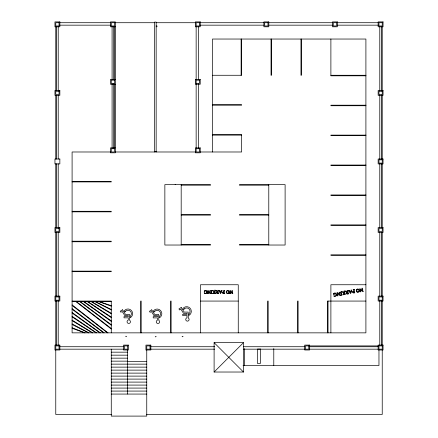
<?xml version="1.0" encoding="UTF-8"?>
<svg xmlns="http://www.w3.org/2000/svg" width="438" height="438" viewBox="0 0 438 438"><rect width="100%" height="100%" fill="white"/><g stroke="black" fill="none" stroke-linecap="round" stroke-linejoin="round"><path stroke-width="0.66" d="M344.427 293.022C343.896 295.113 341.306 295.935 343.989 293.219L341.585 291.812M214.105 372.026L243.484 342.647L243.484 372.026L214.105 372.026L214.105 342.647L243.484 342.647M214.73 292.075L213.591 293.203L213.739 293.498M207.502 293.498C209.309 291.779 205.805 287.722 209.972 292.923C208.888 289.294 211.335 289.655 210.174 293.175L210.787 293.498M229.611 293.498C231.417 291.779 227.913 287.722 232.08 292.923C230.99 289.294 233.438 289.655 232.282 293.175L232.896 293.58L232.047 293.58L230.142 291.243L230.158 293.274L230.476 293.498M345.062 291.286C343.239 292.173 347.252 295.502 344.23 294.566C346.436 293.29 341.043 289.983 345.943 291.04L347.296 292.349L347.63 292.294L347.405 291.117L346.901 290.87L348.281 290.629L347.892 291.051L348.287 293.356L348.845 293.843L346.907 294.106L346.195 293.17A0.777 0.777 0 0 1 346.387 292.787L346.841 292.496L345.045 291.199M351.079 291.243L349.836 291.462L349.409 290.722L349.683 290.383L348.418 290.602L350.668 293.597L351.829 290.005L350.816 290.18L351.238 290.525L350.707 292.83L349.935 291.626L351.035 291.434M210.952 293.498C211.691 293.137 211.806 290.684 210.842 290.547C213.498 290.055 213.284 290.241 214.73 292.02M214.396 293.498C216.432 292.146 212.118 288.965 216.487 290.465C219.504 294.533 216.071 288.927 218.754 290.465C217.905 290.739 217.856 293.066 218.639 293.498M59.716 22.716L110.59 22.716M115.347 22.716L154.526 22.716M156.158 22.716L195.468 22.716M200.078 22.716L264.054 22.716M268.434 22.716L332.579 22.716M337.2 22.716L378.29 22.716M59.716 25.163L110.59 25.163M200.095 25.163L263.588 25.163M269.047 25.163L332.541 25.163M337.32 25.163L378.284 25.163M156.158 25.979L156.974 25.979L156.974 26.756L156.158 26.756M115.347 26.795L110.453 26.795L110.453 21.9L115.347 21.9L115.347 152.802L110.453 152.802L110.453 147.907L115.347 147.907M212.468 75.27L241.656 75.27L241.656 39.037M330.887 75.27L365.905 75.27M365.905 75.812L330.887 75.812L330.887 39.037M115.347 79.349L110.453 79.349L110.453 84.244L115.347 84.244M212.277 104.649L241.656 104.649L241.656 105.197L212.468 105.197M365.905 105.197L330.887 105.197L330.887 105.739L365.905 105.739M212.277 134.576L241.656 134.576L241.656 151.986L200.067 151.986M212.468 135.118L241.656 135.118M365.905 135.118L330.887 135.118L330.887 135.665L365.905 135.665M154.526 151.373L156.158 151.373M110.595 151.986L72.095 151.986L72.095 332.853L365.905 332.853L365.905 39.037L212.468 39.037L212.468 151.986M115.347 151.986L195.479 151.986M365.905 165.044L330.887 165.044L330.887 165.591L365.905 165.591M72.095 181.37L111.268 181.37L111.268 181.912L72.095 181.912M181.184 185.175L210.563 185.175L210.563 184.633L164.858 184.633L164.858 245.028L210.563 245.028L210.563 244.481L181.184 244.481M268.784 185.175L239.405 185.175L239.405 184.633L285.111 184.633L285.111 245.028L239.405 245.028L239.405 244.481L268.784 244.481M365.905 194.97L330.887 194.97L330.887 195.512L365.905 195.512M72.095 211.291L111.268 211.291L111.268 211.839L72.095 211.839M181.184 214.56L210.563 214.56L210.563 215.102L181.184 215.102M268.784 214.56L239.405 214.56L239.405 215.102L268.784 215.102M365.905 224.897L330.887 224.897L330.887 225.439L365.905 225.439M72.095 241.218L111.268 241.218L111.268 241.765L72.095 241.765M365.905 254.823L330.887 254.823L330.887 255.365L365.905 255.365M72.095 271.144L111.268 271.144L111.268 271.686L72.095 271.686M365.905 284.749L330.887 284.749L330.887 332.853M218.754 293.58L216.887 293.509L216.372 292.513A0.745 0.745 0 0 1 216.618 292.184L217.089 291.982C216.043 288.845 213.722 291.834 215.507 293.498M72.095 301.07L111.268 301.07L111.268 332.853M200.5 301.07L238.261 301.07M365.905 301.07L327.493 301.07L327.493 332.853M72.095 301.612L111.268 301.612M125.602 336.231L126.297 336.707L126.555 336.231M182.115 336.302L182.372 336.778L183.068 336.302M155.233 336.439L155.49 336.915L156.185 336.439M309.458 345.91L378.284 345.91M59.716 346.726L123.647 346.726M150.699 346.726L214.647 346.726M243.621 346.726L304.832 346.726M309.458 346.754L378.284 346.754M59.716 349.174L123.647 349.174M150.152 349.174L214.669 349.174M243.616 349.174L305.138 349.174M309.239 349.174L378.284 349.174M111.268 352.168L127.573 352.168M111.268 355.163L127.573 355.163M111.268 358.153L127.573 358.153M111.268 361.147L127.573 361.147M127.573 361.536L146.752 361.536M111.268 364.137L146.752 364.137M243.046 365.5L378.963 365.5L378.963 349.858M111.268 367.132L146.752 367.132M111.268 370.121L146.752 370.121M111.268 373.116L146.752 373.116M111.268 376.111L146.752 376.111M111.268 379.1L146.752 379.1M111.268 382.095L146.752 382.095M111.268 385.084L146.752 385.084M111.268 388.079L146.752 388.079M111.268 391.074L146.752 391.074M111.268 394.063L146.752 394.063M111.772 414.468L55.768 414.468L55.768 349.858M146.604 414.468L382.232 414.468L382.232 349.858M212.069 293.498C211.302 293.082 211.324 290.733 212.178 290.465M208.368 293.498L208.055 293.274L208.039 291.243L209.944 293.58L212.178 293.58M224.661 293.498C223.938 293.126 223.807 290.712 224.776 290.547C222.52 290.126 224.283 290.504 223.889 291.927L222.652 292.097A0.783 0.783 0 0 0 222.466 292.376A0.92 0.92 0 0 0 222.444 292.984L222.975 293.498L224.776 293.58M99.3 301.612L111.268 305.647M98.753 301.612L111.268 306.189M72.095 328.276L84.605 332.853M72.095 327.728L85.153 332.853M95.489 301.612L111.268 309.458M94.947 301.612L111.268 310M72.095 324.465L88.416 332.853M72.095 323.923L88.958 332.853M91.679 301.612L111.268 313.263M91.137 301.612L111.268 313.811M72.095 320.66L92.226 332.853M72.095 320.112L92.768 332.853M87.874 301.612L111.268 317.074M87.326 301.612L111.268 317.616M72.095 316.849L96.031 332.853M72.095 316.307L96.579 332.853M344.416 292.962C342.927 291.27 342.111 291.33 340.26 292.135C341.12 292.425 341.525 294.845 340.693 295.278M84.063 301.612L111.268 320.884M83.521 301.612L111.268 321.426M72.095 313.039L99.842 332.853M72.095 312.497L100.384 332.853M80.253 301.612L111.268 324.689M79.711 301.612L111.268 325.237M72.095 309.233L103.653 332.853M72.095 308.686L104.195 332.853M76.447 301.612L111.268 328.5M75.9 301.612L111.268 329.042M72.095 305.423L107.458 332.853M72.095 304.881L108.005 332.853M214.105 342.647L243.484 372.026M356.34 291.232C355.262 288.751 359.636 287.985 359.428 290.706A1.599 1.599 0 0 1 359.094 291.675L358.087 292.288L356.921 292.004A1.599 1.599 0 0 1 356.324 291.237M341.503 291.823C339.543 293.301 344.525 296.395 339.768 295.442L337.38 293.378C336.592 294.982 339.488 296.176 337.123 295.82C339.154 294.615 334.205 289.474 339.68 294.758C337.901 291.215 340.485 291.144 339.932 294.977L340.638 295.289M382.232 26.663L382.232 90.923M382.232 95.024L382.232 159.284M382.232 163.385L382.232 227.842M382.232 232.332L382.232 296.263M382.232 300.791L382.232 345.264M381.416 26.663L381.416 90.923M381.416 95.024L381.416 159.284M381.416 163.385L381.416 227.645M381.416 232.43L381.416 296.006M381.416 300.791L381.416 345.226M379.779 26.663L379.779 90.923M379.779 95.024L379.779 159.284M379.779 163.385L379.779 227.645M379.779 232.43L379.779 296.006M379.779 300.791L379.779 345.226M328.035 301.07L328.035 332.853M301.508 39.037L301.508 75.27L300.961 75.27L300.961 39.037M298.108 332.853L298.108 301.07L297.566 301.07L297.566 332.853M273.783 348.571L273.783 365.5M271.582 39.037L271.582 75.27L271.034 75.27L271.034 39.037M268.784 184.633L268.784 245.028M268.187 332.853L268.187 301.07L267.64 301.07L267.64 332.853M244.404 348.571L244.404 365.5M241.114 39.037L241.114 75.27M238.261 332.853L238.261 284.749L200.5 284.749L200.5 332.853M230.585 293.58L229.496 293.58M215.616 293.58L214.286 293.58M213.81 293.58L212.665 293.498L214.286 292.195L212.255 290.465M208.477 293.58L207.393 293.58M198.595 26.663L198.595 79.168M198.595 83.943L198.595 148.039M196.147 26.647L196.147 79.612M196.147 83.713L196.147 148.044M181.184 184.633L181.184 245.028M175.195 184.316L175.195 184.633M171.121 332.853L171.121 301.07L170.574 301.07L170.574 332.853M156.158 151.986L156.158 22.103L154.526 22.103L154.526 151.986M146.752 349.825L146.752 416.1L111.268 416.1L111.268 349.174M141.195 332.853L141.195 301.07L140.647 301.07L140.647 332.853M127.573 349.776L127.573 394.063M114.532 26.658L114.532 79.831M114.532 83.921L114.532 148.044M113.716 26.663L113.716 79.168M113.716 83.943L113.716 148.039M112.084 26.663L112.084 79.168M112.084 83.943L112.084 148.039M58.221 26.663L58.221 90.595M58.221 95.216L58.221 159.021M58.221 163.774L58.221 228.258M58.221 232.337L58.221 296.646M58.221 300.753L58.221 345.226M56.694 163.774L56.694 227.705M56.694 232.337L56.694 296.646M56.694 300.753L56.694 345.226M56.584 26.663L56.584 90.595M56.584 95.216L56.584 159.021M55.768 26.663L55.768 90.814M55.768 95.216L55.768 159.147M55.768 163.774L55.768 227.842M55.768 232.332L55.768 296.263M55.768 300.868L55.768 345.237M356.74 290.065L357.326 291.911A0.849 0.849 0 0 0 357.879 292.124C360.452 291.856 357.632 287.087 356.74 290.065M336.11 294.763C336.488 297.468 332.836 294.692 334.106 296.515C334.758 296.176 336.548 296.4 336.603 294.927A1.73 1.73 0 0 0 336.608 294.292L336.422 293.756A1.643 1.643 0 0 0 335.749 293.11L334.544 292.973L333.466 293.46C332.913 295.749 335.234 295.398 333.937 293.433L335.349 293.285L336.11 294.763M226.758 291.637L227.054 293.175A0.81 0.81 0 0 0 227.541 293.465C230.273 293.504 227.678 288.423 226.758 291.637M204.343 291.626C203.424 292.896 205.904 292.343 204.792 290.722C207.075 289.54 207.234 294.418 204.902 293.34C202.876 292.141 206.172 295.234 207.048 292.573A1.653 1.653 0 0 0 207.163 291.976L207.075 291.44A1.571 1.571 0 0 0 206.55 290.717L204.606 290.547L204.343 291.626M226.243 291.703L226.238 292.37A1.528 1.528 0 0 0 226.638 293.186L227.711 293.652L228.762 293.246A1.528 1.528 0 0 0 229.233 292.387C229.84 290.361 226.517 289.589 226.243 291.703M216.854 292.606L217.122 293.307L217.867 293.361L217.867 292.069L216.854 292.606M354.112 289.83C355.174 292.381 355.191 293.98 352.535 292.551A0.958 0.958 0 0 1 352.448 291.922A0.821 0.821 0 0 1 352.595 291.604L353.833 291.199L353.608 290.022L353.11 289.775L354.484 289.534L354.112 289.83M360.299 291.478L359.916 291.889L361.032 291.692L360.54 291.451L360.156 289.365L362.544 291.423L363.414 291.27L362.708 290.963C363.261 287.125 360.677 287.202 362.456 290.744L359.795 288.543L360.299 291.478M346.732 293.038L346.995 293.788L347.892 293.778L347.657 292.442L346.732 293.038M222.969 292.409L223.106 293.203L223.889 293.35L223.889 292.053L222.969 292.409M221.579 290.744L221.289 291.511L220.084 291.511L219.799 290.739L220.117 290.465L218.891 290.465L220.511 293.652L222.197 290.465L221.217 290.465L221.579 290.744M353.012 291.741L353.263 292.655L354.096 292.672L353.86 291.336L353.012 291.741M221.217 291.681L220.675 292.94L220.144 291.681L221.217 291.681M125.651 311.155L124.879 312.015L124.173 310.909A4.681 4.681 0 0 1 131.449 310.542A4.681 4.681 0 0 1 130.283 317.731L130.283 316.154L130.666 315.749A3.411 3.411 0 0 0 130.267 311.15A3.411 3.411 0 0 0 125.651 311.155M154.849 311.215L154.077 312.08L153.371 310.975A4.681 4.681 0 0 1 160.647 310.608A4.681 4.681 0 0 1 159.481 317.796L159.481 316.22L159.865 315.809A3.411 3.411 0 0 0 159.465 311.215A3.411 3.411 0 0 0 154.849 311.215M184.327 308.856L183.555 309.715L182.849 308.609A4.681 4.681 0 0 1 190.125 308.243A4.681 4.681 0 0 1 188.959 315.431L188.959 313.854L189.342 313.449A3.411 3.411 0 0 0 188.942 308.85A3.411 3.411 0 0 0 184.327 308.856M122.531 309.781L120.258 311.232L120.904 312.245L122.164 311.44L124.819 315.595L128.279 315.595L128.279 316.603L124.014 316.603L124.014 317.84L128.279 317.84L128.279 320.129L127.907 320.287A1.692 1.692 0 0 0 127.458 322.839A1.692 1.692 0 0 0 130.048 322.839A1.692 1.692 0 0 0 129.599 320.287L129.484 314.391L125.476 314.391L122.531 309.781M151.729 309.847L149.457 311.298L150.103 312.31L151.362 311.506L154.017 315.656L157.477 315.656L157.477 316.663L153.212 316.663L153.212 317.906L157.477 317.906L157.477 320.194L157.105 320.348A1.692 1.692 0 0 0 156.656 322.899A1.692 1.692 0 0 0 159.246 322.899A1.692 1.692 0 0 0 158.797 320.348L158.682 314.457L154.674 314.457L151.729 309.847M181.206 307.481L178.934 308.932L179.58 309.945L180.839 309.14L183.495 313.296L186.955 313.296L186.955 314.303L182.69 314.303L182.69 315.541L186.955 315.541L186.955 317.829L186.583 317.988A1.692 1.692 0 0 0 186.134 320.539A1.692 1.692 0 0 0 188.723 320.539A1.692 1.692 0 0 0 188.274 317.988L188.159 312.091L184.152 312.091L181.206 307.481M59.853 21.9L54.953 21.9L54.953 26.795L59.853 26.795L59.853 21.9M200.226 21.9L195.332 21.9L195.332 26.795L200.226 26.795L200.226 21.9M268.784 21.9L263.89 21.9L263.89 26.795L268.784 26.795L268.784 21.9M337.342 21.9L332.442 21.9L332.442 26.795L337.342 26.795L337.342 21.9M383.047 21.9L378.147 21.9L378.147 26.795L383.047 26.795L383.047 21.9M59.037 22.716L55.768 22.716L55.768 25.979L59.037 25.979L59.037 22.716M114.532 22.716L111.268 22.716L111.268 25.979L114.532 25.979L114.532 22.716M199.41 22.716L196.147 22.716L196.147 25.979L199.41 25.979L199.41 22.716M267.968 22.716L264.705 22.716L264.705 25.979L267.968 25.979L267.968 22.716M336.526 22.716L333.263 22.716L333.263 25.979L336.526 25.979L336.526 22.716M382.232 22.716L378.963 22.716L378.963 25.979L382.232 25.979L382.232 22.716M200.226 79.349L195.332 79.349L195.332 84.244L200.226 84.244L200.226 79.349M114.532 80.165L111.268 80.165L111.268 83.428L114.532 83.428L114.532 80.165M199.41 80.165L196.147 80.165L196.147 83.428L199.41 83.428L199.41 80.165M59.853 90.458L54.953 90.458L54.953 95.353L59.853 95.353L59.853 90.458M383.047 90.458L378.147 90.458L378.147 95.353L383.047 95.353L383.047 90.458M59.037 91.274L55.768 91.274L55.768 94.537L59.037 94.537L59.037 91.274M382.232 91.274L378.963 91.274L378.963 94.537L382.232 94.537L382.232 91.274M200.226 147.907L195.332 147.907L195.332 152.802L200.226 152.802L200.226 147.907M114.532 148.723L111.268 148.723L111.268 151.986L114.532 151.986L114.532 148.723M199.41 148.723L196.147 148.723L196.147 151.986L199.41 151.986L199.41 148.723M59.853 159.01L54.953 159.01L54.953 163.911L59.853 163.911L59.853 159.01M383.047 159.01L378.147 159.01L378.147 163.911L383.047 163.911L383.047 159.01M382.232 159.832L378.963 159.832L378.963 163.095L382.232 163.095L382.232 159.832M59.853 227.568L54.953 227.568L54.953 232.469L59.853 232.469L59.853 227.568M383.047 227.568L378.147 227.568L378.147 232.469L383.047 232.469L383.047 227.568M59.037 228.384L55.768 228.384L55.768 231.653L59.037 231.653L59.037 228.384M382.232 228.384L378.963 228.384L378.963 231.653L382.232 231.653L382.232 228.384M59.853 296.126L54.953 296.126L54.953 301.021L59.853 301.021L59.853 296.126M383.047 296.126L378.147 296.126L378.147 301.021L383.047 301.021L383.047 296.126M59.037 296.942L55.768 296.942L55.768 300.205L59.037 300.205L59.037 296.942M382.232 296.942L378.963 296.942L378.963 300.205L382.232 300.205L382.232 296.942M59.853 345.095L54.953 345.095L54.953 349.989L59.853 349.989L59.853 345.095M128.405 345.095L123.511 345.095L123.511 349.989L128.405 349.989L128.405 345.095M150.836 345.095L145.936 345.095L145.936 349.989L150.836 349.989L150.836 345.095M309.595 345.095L304.695 345.095L304.695 349.989L309.595 349.989L309.595 345.095M383.047 345.095L378.147 345.095L378.147 349.989L383.047 349.989L383.047 345.095M59.037 345.91L55.768 345.91L55.768 349.174L59.037 349.174L59.037 345.91M127.573 345.91L124.326 345.91L124.326 349.174L127.573 349.174L127.573 345.91M150.02 345.91L146.752 345.91L146.752 349.174L150.02 349.174L150.02 345.91M308.779 345.91L305.51 345.91L305.51 349.174L308.779 349.174L308.779 345.91M382.232 345.91L378.963 345.91L378.963 349.174L382.232 349.174L382.232 345.91M260.396 349.059L257.467 349.059L257.467 363.458L260.396 363.458L260.396 349.059"/></g></svg>
